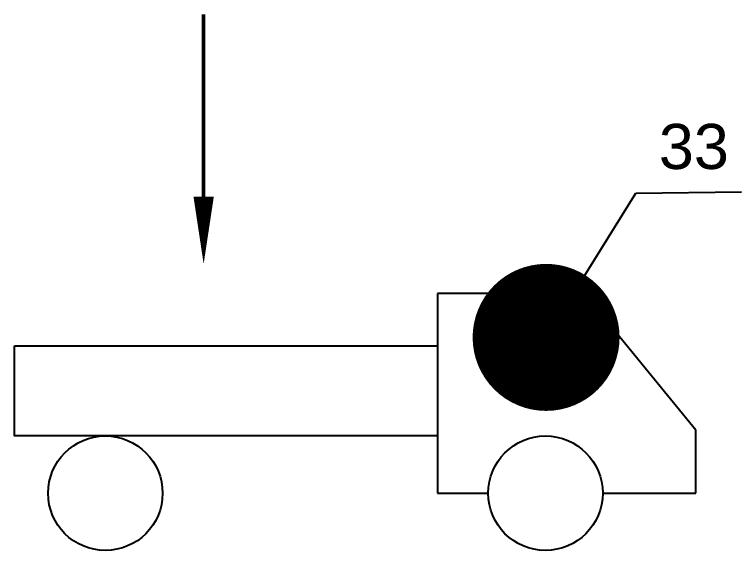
# Model space of a CAD drawing. Header units: millimetres. Extents: x 3322 to 3742, y 971 to 1565.
# Drawn here: x 3402.84 to 3439.94, y 1024.28 to 1051.62 of the extents above; entities that cross this region are included whole.
import ezdxf

# ---------------------------------------------------------------- set-up
doc = ezdxf.new("R2010")
doc.units = ezdxf.units.MM
doc.layers.add('设备', color=7, linetype='Continuous')
doc.layers.add('设备连接线', color=7, linetype='Continuous', lineweight=50)
doc.styles.get("Standard").update_dxf_attribs({"font": 'arial.ttf'})
doc.dimstyles.new('ISO-25', dxfattribs={"dimtxt": 2.5, "dimasz": 2.5, "dimexe": 1.25, "dimexo": 0.625, "dimtad": 1, "dimtxsty": 'Standard', "dimcen": 2.5, "dimadec": 0, "dimazin": 0, "dimtfac": 1, "dimtmove": 0, "dimatfit": 3, "dimfxl": 1, "dimarcsym": 0})

msp = doc.modelspace()

# ---------------------------------------------------------------- hatches: boundary and pattern name
at = {"layer": '设备'}
h = msp.add_hatch(color=256, dxfattribs=at)
edge = h.paths.add_edge_path()
edge.add_arc((3429.972, 1035.163), 0.167, 0, 360)

# ---------------------------------------------------------------- linework, layer by layer
at = {"layer": '设备', "ltscale": 0.5}
for p, q in [((3434.54, 1042.513), (3439.938, 1042.58)), ((3431.916, 1037.39), (3424.423, 1037.39))]:
    msp.add_line(p, q, dxfattribs=at)
at = {"layer": '设备'}
for p, q in [((3424.423, 1037.39), (3424.423, 1027.206)), ((3437.611, 1030.423), (3431.916, 1037.39)), ((3437.611, 1027.206), (3437.611, 1030.423)), ((3424.423, 1027.206), (3427.016, 1027.206)), ((3432.856, 1027.206), (3437.611, 1027.206))]:
    msp.add_line(p, q, dxfattribs=at)
msp.add_lwpolyline([(3402.844, 1034.718), (3424.423, 1034.718), (3424.423, 1030.126), (3402.844, 1030.126)], close=True, dxfattribs=at)
for centre in [(3407.478, 1027.205), (3429.936, 1027.206)]:
    msp.add_circle(centre, 2.92, dxfattribs=at)
at = {"layer": '设备连接线', "lineweight": 50}
msp.add_line((3412.494, 1051.623), (3412.494, 1042.329), dxfattribs=at)
at = {"layer": '设备连接线'}
msp.add_lwpolyline([(3412.494, 1042.329, 1.037, 0, 0), (3412.494, 1038.9, 0, 0, 0)], format="xyseb", dxfattribs=at)

# ---------------------------------------------------------------- texts
at = {"layer": '设备', "ltscale": 0.5, "insert": (3435.722, 1046.044), "char_height": 2.3, "width": 2.05997, "attachment_point": 1}
msp.add_mtext('33', dxfattribs=at)

# ---------------------------------------------------------------- leaders
at = {"layer": '设备', "ltscale": 0.5}
msp.add_leader([(3429.969, 1035.154), (3434.54, 1042.513)], dimstyle='ISO-25', override={"dimasz": 30, "dimgap": 0.625, "dimtad": 0, "dimldrblk": 'DotSmall'}, dxfattribs=at)

doc.saveas('drawing.dxf')
